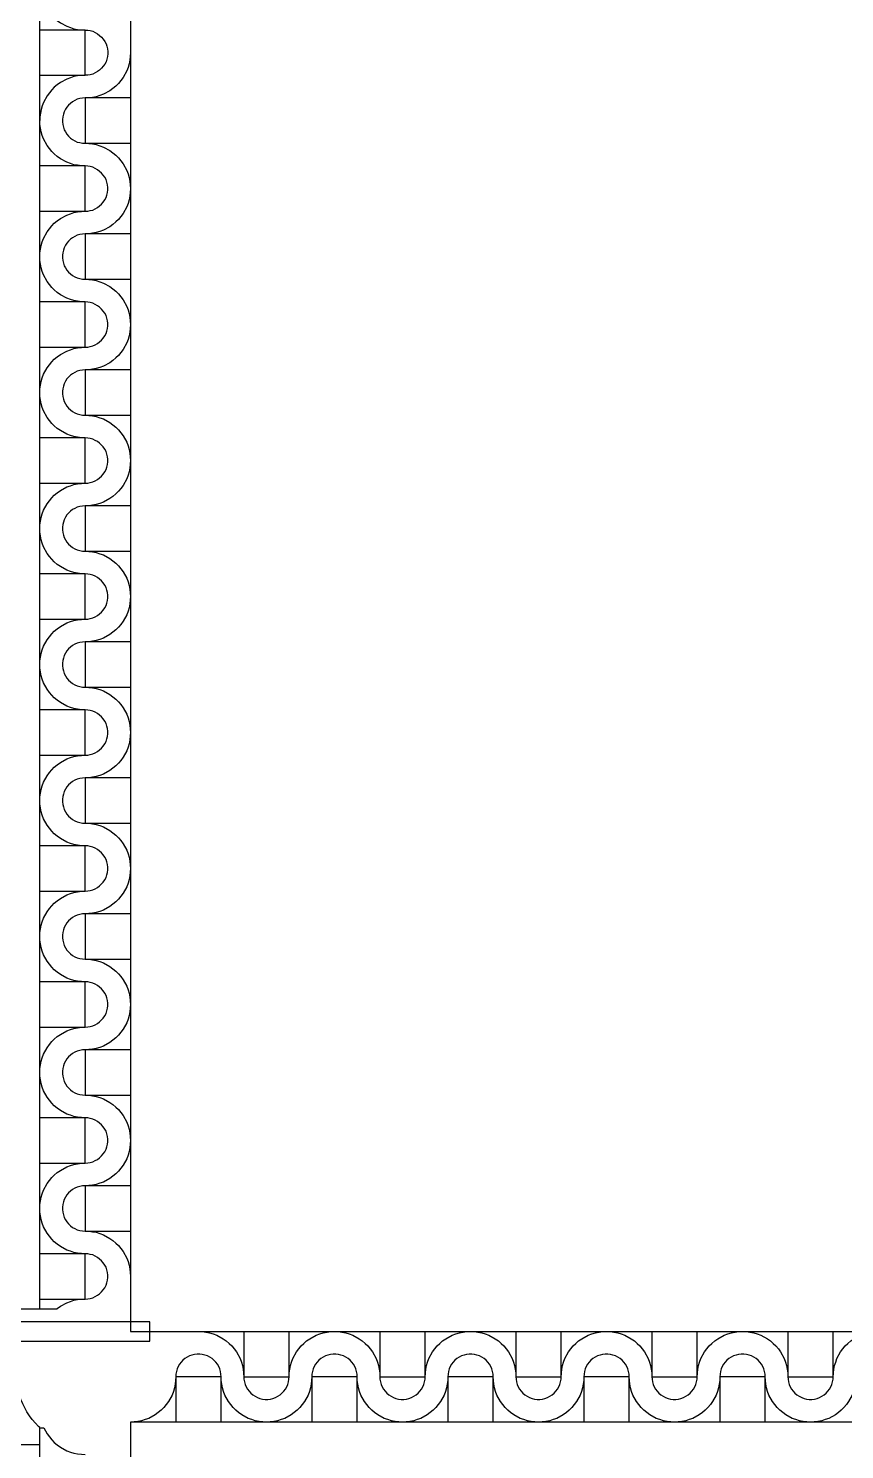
# Model space of a CAD drawing. Extents: x 190.8 to 267.1, y 124 to 174.8.
# Drawn here: x 226.627 to 227.887, y 141.568 to 143.763 of the extents above; entities that cross this region are included whole.
import ezdxf

# ---------------------------------------------------------------- set-up
doc = ezdxf.new("R2010")
doc.units = 0
doc.header["$MEASUREMENT"] = 0

msp = doc.modelspace()

# ---------------------------------------------------------------- linework, layer by layer
for p, q in [((224.5446, 141.7856), (226.6713, 141.7856)), ((226.7846, 141.7506), (228.8875, 141.7506))]:
    msp.add_line(p, q)
for points in [[(226.6446, 141.7856), (226.6446, 143.8023)], [(226.6446, 143.8016), (226.6508, 143.8016), (226.6559, 143.7923), (226.6594, 143.7876), (226.6631, 143.7831), (226.6671, 143.7791), (226.6716, 143.7753), (226.6764, 143.7718), (226.6864, 143.7663), (226.6919, 143.7643), (226.6974, 143.7626), (226.7031, 143.7616), (226.7089, 143.7608), (226.7146, 143.7606)], [(228.8875, 143.8106), (226.7846, 143.8106), (226.7846, 141.7506)], [(226.6446, 143.6906), (226.7146, 143.6906), (226.7146, 143.7606), (226.6446, 143.7606)], [(226.7146, 143.7606), (226.7186, 143.7603), (226.7226, 143.7596), (226.7266, 143.7586), (226.7304, 143.7568), (226.7339, 143.7548), (226.7371, 143.7523), (226.7401, 143.7496), (226.7426, 143.7466), (226.7449, 143.7431), (226.7469, 143.7393), (226.7481, 143.7356), (226.7491, 143.7316), (226.7496, 143.7276), (226.7496, 143.7236), (226.7491, 143.7196), (226.7481, 143.7156), (226.7469, 143.7116), (226.7449, 143.7081), (226.7426, 143.7046), (226.7401, 143.7016), (226.7371, 143.6988), (226.7339, 143.6963), (226.7304, 143.6943), (226.7266, 143.6926), (226.7226, 143.6916), (226.7186, 143.6908), (226.7146, 143.6906)], [(226.7846, 143.7256), (226.7844, 143.7198), (226.7836, 143.7141), (226.7826, 143.7083), (226.7809, 143.7028), (226.7789, 143.6973), (226.7734, 143.6873), (226.7699, 143.6826), (226.7661, 143.6781), (226.7621, 143.6741), (226.7576, 143.6703), (226.7529, 143.6668), (226.7429, 143.6613), (226.7374, 143.6593), (226.7319, 143.6576), (226.7261, 143.6566), (226.7204, 143.6558), (226.7146, 143.6556)], [(226.7146, 143.6906), (226.7089, 143.6903), (226.7031, 143.6896), (226.6974, 143.6886), (226.6919, 143.6868), (226.6864, 143.6848), (226.6764, 143.6793), (226.6716, 143.6758), (226.6671, 143.6721), (226.6631, 143.6681), (226.6594, 143.6636), (226.6559, 143.6588), (226.6504, 143.6488), (226.6484, 143.6433), (226.6466, 143.6378), (226.6456, 143.6321), (226.6449, 143.6263), (226.6446, 143.6206)], [(226.7146, 143.6556), (226.7106, 143.6553), (226.7066, 143.6546), (226.7026, 143.6536), (226.6989, 143.6518), (226.6954, 143.6498), (226.6921, 143.6473), (226.6891, 143.6446), (226.6866, 143.6416), (226.6844, 143.6381), (226.6824, 143.6343), (226.6811, 143.6306), (226.6801, 143.6266), (226.6796, 143.6226), (226.6796, 143.6186), (226.6801, 143.6146), (226.6811, 143.6106), (226.6824, 143.6066), (226.6844, 143.6031), (226.6866, 143.5996), (226.6891, 143.5966), (226.6921, 143.5938), (226.6954, 143.5913), (226.6989, 143.5893), (226.7026, 143.5876), (226.7066, 143.5866), (226.7106, 143.5858), (226.7146, 143.5856)], [(226.7846, 143.6556), (226.7146, 143.6556), (226.7146, 143.5856), (226.7846, 143.5856)], [(226.7146, 143.5506), (226.7089, 143.5508), (226.7031, 143.5516), (226.6974, 143.5526), (226.6919, 143.5543), (226.6864, 143.5563), (226.6764, 143.5618), (226.6716, 143.5653), (226.6671, 143.5691), (226.6631, 143.5731), (226.6594, 143.5776), (226.6559, 143.5823), (226.6504, 143.5923), (226.6484, 143.5978), (226.6466, 143.6033), (226.6456, 143.6091), (226.6449, 143.6148), (226.6446, 143.6206)], [(226.7146, 143.5856), (226.7204, 143.5853), (226.7261, 143.5846), (226.7319, 143.5836), (226.7374, 143.5818), (226.7429, 143.5798), (226.7529, 143.5743), (226.7576, 143.5708), (226.7621, 143.5671), (226.7661, 143.5631), (226.7699, 143.5586), (226.7734, 143.5538), (226.7789, 143.5438), (226.7809, 143.5383), (226.7826, 143.5328), (226.7836, 143.5271), (226.7844, 143.5213), (226.7846, 143.5156)], [(226.6446, 143.4806), (226.7146, 143.4806), (226.7146, 143.5506), (226.6446, 143.5506)], [(226.7146, 143.4806), (226.7186, 143.4808), (226.7226, 143.4816), (226.7266, 143.4826), (226.7304, 143.4843), (226.7339, 143.4863), (226.7371, 143.4888), (226.7401, 143.4916), (226.7426, 143.4946), (226.7449, 143.4981), (226.7469, 143.5018), (226.7481, 143.5056), (226.7491, 143.5096), (226.7496, 143.5136), (226.7496, 143.5176), (226.7491, 143.5216), (226.7481, 143.5256), (226.7469, 143.5296), (226.7449, 143.5331), (226.7426, 143.5366), (226.7401, 143.5396), (226.7371, 143.5423), (226.7339, 143.5448), (226.7304, 143.5468), (226.7266, 143.5486), (226.7226, 143.5496), (226.7186, 143.5503), (226.7146, 143.5506)], [(226.7846, 143.5156), (226.7844, 143.5098), (226.7836, 143.5041), (226.7826, 143.4983), (226.7809, 143.4928), (226.7789, 143.4873), (226.7734, 143.4773), (226.7699, 143.4726), (226.7661, 143.4681), (226.7621, 143.4641), (226.7576, 143.4603), (226.7529, 143.4568), (226.7429, 143.4513), (226.7374, 143.4493), (226.7319, 143.4476), (226.7261, 143.4466), (226.7204, 143.4458), (226.7146, 143.4456)], [(226.6446, 143.4106), (226.6449, 143.4163), (226.6456, 143.4221), (226.6466, 143.4278), (226.6484, 143.4333), (226.6504, 143.4388), (226.6559, 143.4488), (226.6594, 143.4536), (226.6631, 143.4581), (226.6671, 143.4621), (226.6716, 143.4658), (226.6764, 143.4693), (226.6864, 143.4748), (226.6919, 143.4768), (226.6974, 143.4786), (226.7031, 143.4796), (226.7089, 143.4803), (226.7146, 143.4806)], [(226.7146, 143.4456), (226.7106, 143.4453), (226.7066, 143.4446), (226.7026, 143.4436), (226.6989, 143.4418), (226.6954, 143.4398), (226.6921, 143.4373), (226.6891, 143.4346), (226.6866, 143.4316), (226.6844, 143.4281), (226.6824, 143.4243), (226.6811, 143.4206), (226.6801, 143.4166), (226.6796, 143.4126), (226.6796, 143.4086), (226.6801, 143.4046), (226.6811, 143.4006), (226.6824, 143.3966), (226.6844, 143.3931), (226.6866, 143.3896), (226.6891, 143.3866), (226.6921, 143.3838), (226.6954, 143.3813), (226.6989, 143.3793), (226.7026, 143.3776), (226.7066, 143.3766), (226.7106, 143.3758), (226.7146, 143.3756)], [(226.7846, 143.4456), (226.7146, 143.4456), (226.7146, 143.3756), (226.7846, 143.3756)], [(226.7146, 143.3406), (226.7089, 143.3408), (226.7031, 143.3416), (226.6974, 143.3426), (226.6919, 143.3443), (226.6864, 143.3463), (226.6764, 143.3518), (226.6716, 143.3553), (226.6671, 143.3591), (226.6631, 143.3631), (226.6594, 143.3676), (226.6559, 143.3723), (226.6504, 143.3823), (226.6484, 143.3878), (226.6466, 143.3933), (226.6456, 143.3991), (226.6449, 143.4048), (226.6446, 143.4106)], [(226.7146, 143.3756), (226.7204, 143.3753), (226.7261, 143.3746), (226.7319, 143.3736), (226.7374, 143.3718), (226.7429, 143.3698), (226.7529, 143.3643), (226.7576, 143.3608), (226.7621, 143.3571), (226.7661, 143.3531), (226.7699, 143.3486), (226.7734, 143.3438), (226.7789, 143.3338), (226.7809, 143.3283), (226.7826, 143.3228), (226.7836, 143.3171), (226.7844, 143.3113), (226.7846, 143.3056)], [(226.6446, 143.2706), (226.7146, 143.2706), (226.7146, 143.3406), (226.6446, 143.3406)], [(226.7146, 143.2706), (226.7186, 143.2708), (226.7226, 143.2716), (226.7266, 143.2726), (226.7304, 143.2743), (226.7339, 143.2763), (226.7371, 143.2788), (226.7401, 143.2816), (226.7426, 143.2846), (226.7449, 143.2881), (226.7469, 143.2918), (226.7481, 143.2956), (226.7491, 143.2996), (226.7496, 143.3036), (226.7496, 143.3076), (226.7491, 143.3116), (226.7481, 143.3156), (226.7469, 143.3196), (226.7449, 143.3231), (226.7426, 143.3266), (226.7401, 143.3296), (226.7371, 143.3323), (226.7339, 143.3348), (226.7304, 143.3368), (226.7266, 143.3386), (226.7226, 143.3396), (226.7186, 143.3403), (226.7146, 143.3406)], [(226.7846, 143.3056), (226.7844, 143.2998), (226.7836, 143.2941), (226.7826, 143.2883), (226.7809, 143.2828), (226.7789, 143.2773), (226.7734, 143.2673), (226.7699, 143.2626), (226.7661, 143.2581), (226.7621, 143.2541), (226.7576, 143.2503), (226.7529, 143.2468), (226.7429, 143.2413), (226.7374, 143.2393), (226.7319, 143.2376), (226.7261, 143.2366), (226.7204, 143.2358), (226.7146, 143.2356)], [(226.6446, 143.2006), (226.6449, 143.2063), (226.6456, 143.2121), (226.6466, 143.2178), (226.6484, 143.2233), (226.6504, 143.2288), (226.6559, 143.2388), (226.6594, 143.2436), (226.6631, 143.2481), (226.6671, 143.2521), (226.6716, 143.2558), (226.6764, 143.2593), (226.6864, 143.2648), (226.6919, 143.2668), (226.6974, 143.2686), (226.7031, 143.2696), (226.7089, 143.2703), (226.7146, 143.2706)], [(226.7146, 143.2356), (226.7106, 143.2353), (226.7066, 143.2346), (226.7026, 143.2336), (226.6989, 143.2318), (226.6954, 143.2298), (226.6921, 143.2273), (226.6891, 143.2246), (226.6866, 143.2216), (226.6844, 143.2181), (226.6824, 143.2143), (226.6811, 143.2106), (226.6801, 143.2066), (226.6796, 143.2026), (226.6796, 143.1986), (226.6801, 143.1946), (226.6811, 143.1906), (226.6824, 143.1866), (226.6844, 143.1831), (226.6866, 143.1796), (226.6891, 143.1766), (226.6921, 143.1738), (226.6954, 143.1713), (226.6989, 143.1693), (226.7026, 143.1676), (226.7066, 143.1666), (226.7106, 143.1658), (226.7146, 143.1656)], [(226.7846, 143.2356), (226.7146, 143.2356), (226.7146, 143.1656), (226.7846, 143.1656)], [(226.7146, 143.1306), (226.7089, 143.1308), (226.7031, 143.1316), (226.6974, 143.1326), (226.6919, 143.1343), (226.6864, 143.1363), (226.6764, 143.1418), (226.6716, 143.1453), (226.6671, 143.1491), (226.6631, 143.1531), (226.6594, 143.1576), (226.6559, 143.1623), (226.6504, 143.1723), (226.6484, 143.1778), (226.6466, 143.1833), (226.6456, 143.1891), (226.6449, 143.1948), (226.6446, 143.2006)], [(226.7146, 143.1656), (226.7204, 143.1653), (226.7261, 143.1646), (226.7319, 143.1636), (226.7374, 143.1618), (226.7429, 143.1598), (226.7529, 143.1543), (226.7576, 143.1508), (226.7621, 143.1471), (226.7661, 143.1431), (226.7699, 143.1386), (226.7734, 143.1338), (226.7789, 143.1238), (226.7809, 143.1183), (226.7826, 143.1128), (226.7836, 143.1071), (226.7844, 143.1013), (226.7846, 143.0956)], [(226.6446, 143.0606), (226.7146, 143.0606), (226.7146, 143.1306), (226.6446, 143.1306)], [(226.7146, 143.0606), (226.7186, 143.0608), (226.7226, 143.0616), (226.7266, 143.0626), (226.7304, 143.0643), (226.7339, 143.0663), (226.7371, 143.0688), (226.7401, 143.0716), (226.7426, 143.0746), (226.7449, 143.0781), (226.7469, 143.0818), (226.7481, 143.0856), (226.7491, 143.0896), (226.7496, 143.0936), (226.7496, 143.0976), (226.7491, 143.1016), (226.7481, 143.1056), (226.7469, 143.1096), (226.7449, 143.1131), (226.7426, 143.1166), (226.7401, 143.1196), (226.7371, 143.1223), (226.7339, 143.1248), (226.7304, 143.1268), (226.7266, 143.1286), (226.7226, 143.1296), (226.7186, 143.1303), (226.7146, 143.1306)], [(226.7846, 143.0956), (226.7844, 143.0898), (226.7836, 143.0841), (226.7826, 143.0783), (226.7809, 143.0728), (226.7789, 143.0673), (226.7734, 143.0573), (226.7699, 143.0526), (226.7661, 143.0481), (226.7621, 143.0441), (226.7576, 143.0403), (226.7529, 143.0368), (226.7429, 143.0313), (226.7374, 143.0293), (226.7319, 143.0276), (226.7261, 143.0266), (226.7204, 143.0258), (226.7146, 143.0256)], [(226.6446, 142.9906), (226.6449, 142.9963), (226.6456, 143.0021), (226.6466, 143.0078), (226.6484, 143.0133), (226.6504, 143.0188), (226.6559, 143.0288), (226.6594, 143.0336), (226.6631, 143.0381), (226.6671, 143.0421), (226.6716, 143.0458), (226.6764, 143.0493), (226.6864, 143.0548), (226.6919, 143.0568), (226.6974, 143.0586), (226.7031, 143.0596), (226.7089, 143.0603), (226.7146, 143.0606)], [(226.7146, 143.0256), (226.7106, 143.0253), (226.7066, 143.0246), (226.7026, 143.0236), (226.6989, 143.0218), (226.6954, 143.0198), (226.6921, 143.0173), (226.6891, 143.0146), (226.6866, 143.0116), (226.6844, 143.0081), (226.6824, 143.0043), (226.6811, 143.0006), (226.6801, 142.9966), (226.6796, 142.9926), (226.6796, 142.9886), (226.6801, 142.9846), (226.6811, 142.9806), (226.6824, 142.9766), (226.6844, 142.9731), (226.6866, 142.9696), (226.6891, 142.9666), (226.6921, 142.9638), (226.6954, 142.9613), (226.6989, 142.9593), (226.7026, 142.9576), (226.7066, 142.9566), (226.7106, 142.9558), (226.7146, 142.9556)], [(226.7846, 143.0256), (226.7146, 143.0256), (226.7146, 142.9556), (226.7846, 142.9556)], [(226.7146, 142.9206), (226.7089, 142.9208), (226.7031, 142.9216), (226.6974, 142.9226), (226.6919, 142.9243), (226.6864, 142.9263), (226.6764, 142.9318), (226.6716, 142.9353), (226.6671, 142.9391), (226.6631, 142.9431), (226.6594, 142.9476), (226.6559, 142.9523), (226.6504, 142.9623), (226.6484, 142.9678), (226.6466, 142.9733), (226.6456, 142.9791), (226.6449, 142.9848), (226.6446, 142.9906)], [(226.7146, 142.9556), (226.7204, 142.9553), (226.7261, 142.9546), (226.7319, 142.9536), (226.7374, 142.9518), (226.7429, 142.9498), (226.7529, 142.9443), (226.7576, 142.9408), (226.7621, 142.9371), (226.7661, 142.9331), (226.7699, 142.9286), (226.7734, 142.9238), (226.7789, 142.9138), (226.7809, 142.9083), (226.7826, 142.9028), (226.7836, 142.8971), (226.7844, 142.8913), (226.7846, 142.8856)], [(226.6446, 142.8506), (226.7146, 142.8506), (226.7146, 142.9206), (226.6446, 142.9206)], [(226.7146, 142.8506), (226.7186, 142.8508), (226.7226, 142.8516), (226.7266, 142.8526), (226.7304, 142.8543), (226.7339, 142.8563), (226.7371, 142.8588), (226.7401, 142.8616), (226.7426, 142.8646), (226.7449, 142.8681), (226.7469, 142.8718), (226.7481, 142.8756), (226.7491, 142.8796), (226.7496, 142.8836), (226.7496, 142.8876), (226.7491, 142.8916), (226.7481, 142.8956), (226.7469, 142.8996), (226.7449, 142.9031), (226.7426, 142.9066), (226.7401, 142.9096), (226.7371, 142.9123), (226.7339, 142.9148), (226.7304, 142.9168), (226.7266, 142.9186), (226.7226, 142.9196), (226.7186, 142.9203), (226.7146, 142.9206)], [(226.7846, 142.8856), (226.7844, 142.8798), (226.7836, 142.8741), (226.7826, 142.8683), (226.7809, 142.8628), (226.7789, 142.8573), (226.7734, 142.8473), (226.7699, 142.8426), (226.7661, 142.8381), (226.7621, 142.8341), (226.7576, 142.8303), (226.7529, 142.8268), (226.7429, 142.8213), (226.7374, 142.8193), (226.7319, 142.8176), (226.7261, 142.8166), (226.7204, 142.8158), (226.7146, 142.8156)], [(226.6446, 142.7806), (226.6449, 142.7863), (226.6456, 142.7921), (226.6466, 142.7978), (226.6484, 142.8033), (226.6504, 142.8088), (226.6559, 142.8188), (226.6594, 142.8236), (226.6631, 142.8281), (226.6671, 142.8321), (226.6716, 142.8358), (226.6764, 142.8393), (226.6864, 142.8448), (226.6919, 142.8468), (226.6974, 142.8486), (226.7031, 142.8496), (226.7089, 142.8503), (226.7146, 142.8506)], [(226.7146, 142.8156), (226.7106, 142.8153), (226.7066, 142.8146), (226.7026, 142.8136), (226.6989, 142.8118), (226.6954, 142.8098), (226.6921, 142.8073), (226.6891, 142.8046), (226.6866, 142.8016), (226.6844, 142.7981), (226.6824, 142.7943), (226.6811, 142.7906), (226.6801, 142.7866), (226.6796, 142.7826), (226.6796, 142.7786), (226.6801, 142.7746), (226.6811, 142.7706), (226.6824, 142.7666), (226.6844, 142.7631), (226.6866, 142.7596), (226.6891, 142.7566), (226.6921, 142.7538), (226.6954, 142.7513), (226.6989, 142.7493), (226.7026, 142.7476), (226.7066, 142.7466), (226.7106, 142.7458), (226.7146, 142.7456)], [(226.7846, 142.8156), (226.7146, 142.8156), (226.7146, 142.7456), (226.7846, 142.7456)], [(226.7146, 142.7106), (226.7089, 142.7108), (226.7031, 142.7116), (226.6974, 142.7126), (226.6919, 142.7143), (226.6864, 142.7163), (226.6764, 142.7218), (226.6716, 142.7253), (226.6671, 142.7291), (226.6631, 142.7331), (226.6594, 142.7376), (226.6559, 142.7423), (226.6504, 142.7523), (226.6484, 142.7578), (226.6466, 142.7633), (226.6456, 142.7691), (226.6449, 142.7748), (226.6446, 142.7806)], [(226.7146, 142.7456), (226.7204, 142.7453), (226.7261, 142.7446), (226.7319, 142.7436), (226.7374, 142.7418), (226.7429, 142.7398), (226.7529, 142.7343), (226.7576, 142.7308), (226.7621, 142.7271), (226.7661, 142.7231), (226.7699, 142.7186), (226.7734, 142.7138), (226.7789, 142.7038), (226.7809, 142.6983), (226.7826, 142.6928), (226.7836, 142.6871), (226.7844, 142.6813), (226.7846, 142.6756)], [(226.6446, 142.6406), (226.7146, 142.6406), (226.7146, 142.7106), (226.6446, 142.7106)], [(226.7146, 142.6406), (226.7186, 142.6408), (226.7226, 142.6416), (226.7266, 142.6426), (226.7304, 142.6443), (226.7339, 142.6463), (226.7371, 142.6488), (226.7401, 142.6516), (226.7426, 142.6546), (226.7449, 142.6581), (226.7469, 142.6618), (226.7481, 142.6656), (226.7491, 142.6696), (226.7496, 142.6736), (226.7496, 142.6776), (226.7491, 142.6816), (226.7481, 142.6856), (226.7469, 142.6896), (226.7449, 142.6931), (226.7426, 142.6966), (226.7401, 142.6996), (226.7371, 142.7023), (226.7339, 142.7048), (226.7304, 142.7068), (226.7266, 142.7086), (226.7226, 142.7096), (226.7186, 142.7103), (226.7146, 142.7106)], [(226.7846, 142.6756), (226.7844, 142.6698), (226.7836, 142.6641), (226.7826, 142.6583), (226.7809, 142.6528), (226.7789, 142.6473), (226.7734, 142.6373), (226.7699, 142.6326), (226.7661, 142.6281), (226.7621, 142.6241), (226.7576, 142.6203), (226.7529, 142.6168), (226.7429, 142.6113), (226.7374, 142.6093), (226.7319, 142.6076), (226.7261, 142.6066), (226.7204, 142.6058), (226.7146, 142.6056)], [(226.6446, 142.5706), (226.6449, 142.5763), (226.6456, 142.5821), (226.6466, 142.5878), (226.6484, 142.5933), (226.6504, 142.5988), (226.6559, 142.6088), (226.6594, 142.6136), (226.6631, 142.6181), (226.6671, 142.6221), (226.6716, 142.6258), (226.6764, 142.6293), (226.6864, 142.6348), (226.6919, 142.6368), (226.6974, 142.6386), (226.7031, 142.6396), (226.7089, 142.6403), (226.7146, 142.6406)], [(226.7146, 142.6056), (226.7106, 142.6053), (226.7066, 142.6046), (226.7026, 142.6036), (226.6989, 142.6018), (226.6954, 142.5998), (226.6921, 142.5973), (226.6891, 142.5946), (226.6866, 142.5916), (226.6844, 142.5881), (226.6824, 142.5843), (226.6811, 142.5806), (226.6801, 142.5766), (226.6796, 142.5726), (226.6796, 142.5686), (226.6801, 142.5646), (226.6811, 142.5606), (226.6824, 142.5566), (226.6844, 142.5531), (226.6866, 142.5496), (226.6891, 142.5466), (226.6921, 142.5438), (226.6954, 142.5413), (226.6989, 142.5393), (226.7026, 142.5376), (226.7066, 142.5366), (226.7106, 142.5358), (226.7146, 142.5356)], [(226.7846, 142.6056), (226.7146, 142.6056), (226.7146, 142.5356), (226.7846, 142.5356)], [(226.7146, 142.5006), (226.7089, 142.5008), (226.7031, 142.5016), (226.6974, 142.5026), (226.6919, 142.5043), (226.6864, 142.5063), (226.6764, 142.5118), (226.6716, 142.5153), (226.6671, 142.5191), (226.6631, 142.5231), (226.6594, 142.5276), (226.6559, 142.5323), (226.6504, 142.5423), (226.6484, 142.5478), (226.6466, 142.5533), (226.6456, 142.5591), (226.6449, 142.5648), (226.6446, 142.5706)], [(226.7146, 142.5356), (226.7204, 142.5353), (226.7261, 142.5346), (226.7319, 142.5336), (226.7374, 142.5318), (226.7429, 142.5298), (226.7529, 142.5243), (226.7576, 142.5208), (226.7621, 142.5171), (226.7661, 142.5131), (226.7699, 142.5086), (226.7734, 142.5038), (226.7789, 142.4938), (226.7809, 142.4883), (226.7826, 142.4828), (226.7836, 142.4771), (226.7844, 142.4713), (226.7846, 142.4656)], [(226.6446, 142.4306), (226.7146, 142.4306), (226.7146, 142.5006), (226.6446, 142.5006)], [(226.7146, 142.4306), (226.7186, 142.4308), (226.7226, 142.4316), (226.7266, 142.4326), (226.7304, 142.4343), (226.7339, 142.4363), (226.7371, 142.4388), (226.7401, 142.4416), (226.7426, 142.4446), (226.7449, 142.4481), (226.7469, 142.4518), (226.7481, 142.4556), (226.7491, 142.4596), (226.7496, 142.4636), (226.7496, 142.4676), (226.7491, 142.4716), (226.7481, 142.4756), (226.7469, 142.4796), (226.7449, 142.4831), (226.7426, 142.4866), (226.7401, 142.4896), (226.7371, 142.4923), (226.7339, 142.4948), (226.7304, 142.4968), (226.7266, 142.4986), (226.7226, 142.4996), (226.7186, 142.5003), (226.7146, 142.5006)], [(226.7846, 142.4656), (226.7844, 142.4598), (226.7836, 142.4541), (226.7826, 142.4483), (226.7809, 142.4428), (226.7789, 142.4373), (226.7734, 142.4273), (226.7699, 142.4226), (226.7661, 142.4181), (226.7621, 142.4141), (226.7576, 142.4103), (226.7529, 142.4068), (226.7429, 142.4013), (226.7374, 142.3993), (226.7319, 142.3976), (226.7261, 142.3966), (226.7204, 142.3958), (226.7146, 142.3956)], [(226.6446, 142.3606), (226.6449, 142.3663), (226.6456, 142.3721), (226.6466, 142.3778), (226.6484, 142.3833), (226.6504, 142.3888), (226.6559, 142.3988), (226.6594, 142.4036), (226.6631, 142.4081), (226.6671, 142.4121), (226.6716, 142.4158), (226.6764, 142.4193), (226.6864, 142.4248), (226.6919, 142.4268), (226.6974, 142.4286), (226.7031, 142.4296), (226.7089, 142.4303), (226.7146, 142.4306)], [(226.7146, 142.3956), (226.7106, 142.3953), (226.7066, 142.3946), (226.7026, 142.3936), (226.6989, 142.3918), (226.6954, 142.3898), (226.6921, 142.3873), (226.6891, 142.3846), (226.6866, 142.3816), (226.6844, 142.3781), (226.6824, 142.3743), (226.6811, 142.3706), (226.6801, 142.3666), (226.6796, 142.3626), (226.6796, 142.3586), (226.6801, 142.3546), (226.6811, 142.3506), (226.6824, 142.3466), (226.6844, 142.3431), (226.6866, 142.3396), (226.6891, 142.3366), (226.6921, 142.3338), (226.6954, 142.3313), (226.6989, 142.3293), (226.7026, 142.3276), (226.7066, 142.3266), (226.7106, 142.3258), (226.7146, 142.3256)], [(226.7846, 142.3956), (226.7146, 142.3956), (226.7146, 142.3256), (226.7846, 142.3256)], [(226.7146, 142.2906), (226.7089, 142.2908), (226.7031, 142.2916), (226.6974, 142.2926), (226.6919, 142.2943), (226.6864, 142.2963), (226.6764, 142.3018), (226.6716, 142.3053), (226.6671, 142.3091), (226.6631, 142.3131), (226.6594, 142.3176), (226.6559, 142.3223), (226.6504, 142.3323), (226.6484, 142.3378), (226.6466, 142.3433), (226.6456, 142.3491), (226.6449, 142.3548), (226.6446, 142.3606)], [(226.7146, 142.3256), (226.7204, 142.3253), (226.7261, 142.3246), (226.7319, 142.3236), (226.7374, 142.3218), (226.7429, 142.3198), (226.7529, 142.3143), (226.7576, 142.3108), (226.7621, 142.3071), (226.7661, 142.3031), (226.7699, 142.2986), (226.7734, 142.2938), (226.7789, 142.2838), (226.7809, 142.2783), (226.7826, 142.2728), (226.7836, 142.2671), (226.7844, 142.2613), (226.7846, 142.2556)], [(226.6446, 142.2206), (226.7146, 142.2206), (226.7146, 142.2906), (226.6446, 142.2906)], [(226.7146, 142.2206), (226.7186, 142.2208), (226.7226, 142.2216), (226.7266, 142.2226), (226.7304, 142.2243), (226.7339, 142.2263), (226.7371, 142.2288), (226.7401, 142.2316), (226.7426, 142.2346), (226.7449, 142.2381), (226.7469, 142.2418), (226.7481, 142.2456), (226.7491, 142.2496), (226.7496, 142.2536), (226.7496, 142.2576), (226.7491, 142.2616), (226.7481, 142.2656), (226.7469, 142.2696), (226.7449, 142.2731), (226.7426, 142.2766), (226.7401, 142.2796), (226.7371, 142.2823), (226.7339, 142.2848), (226.7304, 142.2868), (226.7266, 142.2886), (226.7226, 142.2896), (226.7186, 142.2903), (226.7146, 142.2906)], [(226.7846, 142.2556), (226.7844, 142.2498), (226.7836, 142.2441), (226.7826, 142.2383), (226.7809, 142.2328), (226.7789, 142.2273), (226.7734, 142.2173), (226.7699, 142.2126), (226.7661, 142.2081), (226.7621, 142.2041), (226.7576, 142.2003), (226.7529, 142.1968), (226.7429, 142.1913), (226.7374, 142.1893), (226.7319, 142.1876), (226.7261, 142.1866), (226.7204, 142.1858), (226.7146, 142.1856)], [(226.6446, 142.1506), (226.6449, 142.1563), (226.6456, 142.1621), (226.6466, 142.1678), (226.6484, 142.1733), (226.6504, 142.1788), (226.6559, 142.1888), (226.6594, 142.1936), (226.6631, 142.1981), (226.6671, 142.2021), (226.6716, 142.2058), (226.6764, 142.2093), (226.6864, 142.2148), (226.6919, 142.2168), (226.6974, 142.2186), (226.7031, 142.2196), (226.7089, 142.2203), (226.7146, 142.2206)], [(226.7146, 142.1856), (226.7106, 142.1853), (226.7066, 142.1846), (226.7026, 142.1836), (226.6989, 142.1818), (226.6954, 142.1798), (226.6921, 142.1773), (226.6891, 142.1746), (226.6866, 142.1716), (226.6844, 142.1681), (226.6824, 142.1643), (226.6811, 142.1606), (226.6801, 142.1566), (226.6796, 142.1526), (226.6796, 142.1486), (226.6801, 142.1446), (226.6811, 142.1406), (226.6824, 142.1366), (226.6844, 142.1331), (226.6866, 142.1296), (226.6891, 142.1266), (226.6921, 142.1238), (226.6954, 142.1213), (226.6989, 142.1193), (226.7026, 142.1176), (226.7066, 142.1166), (226.7106, 142.1158), (226.7146, 142.1156)], [(226.7846, 142.1856), (226.7146, 142.1856), (226.7146, 142.1156), (226.7846, 142.1156)], [(226.7146, 142.0806), (226.7089, 142.0808), (226.7031, 142.0816), (226.6974, 142.0826), (226.6919, 142.0843), (226.6864, 142.0863), (226.6764, 142.0918), (226.6716, 142.0953), (226.6671, 142.0991), (226.6631, 142.1031), (226.6594, 142.1076), (226.6559, 142.1123), (226.6504, 142.1223), (226.6484, 142.1278), (226.6466, 142.1333), (226.6456, 142.1391), (226.6449, 142.1448), (226.6446, 142.1506)], [(226.7146, 142.1156), (226.7204, 142.1153), (226.7261, 142.1146), (226.7319, 142.1136), (226.7374, 142.1118), (226.7429, 142.1098), (226.7529, 142.1043), (226.7576, 142.1008), (226.7621, 142.0971), (226.7661, 142.0931), (226.7699, 142.0886), (226.7734, 142.0838), (226.7789, 142.0738), (226.7809, 142.0683), (226.7826, 142.0628), (226.7836, 142.0571), (226.7844, 142.0513), (226.7846, 142.0456)], [(226.6446, 142.0106), (226.7146, 142.0106), (226.7146, 142.0806), (226.6446, 142.0806)], [(226.7146, 142.0106), (226.7186, 142.0108), (226.7226, 142.0116), (226.7266, 142.0126), (226.7304, 142.0143), (226.7339, 142.0163), (226.7371, 142.0188), (226.7401, 142.0216), (226.7426, 142.0246), (226.7449, 142.0281), (226.7469, 142.0318), (226.7481, 142.0356), (226.7491, 142.0396), (226.7496, 142.0436), (226.7496, 142.0476), (226.7491, 142.0516), (226.7481, 142.0556), (226.7469, 142.0596), (226.7449, 142.0631), (226.7426, 142.0666), (226.7401, 142.0696), (226.7371, 142.0723), (226.7339, 142.0748), (226.7304, 142.0768), (226.7266, 142.0786), (226.7226, 142.0796), (226.7186, 142.0803), (226.7146, 142.0806)], [(226.7846, 142.0456), (226.7844, 142.0398), (226.7836, 142.0341), (226.7826, 142.0283), (226.7809, 142.0228), (226.7789, 142.0173), (226.7734, 142.0073), (226.7699, 142.0026), (226.7661, 141.9981), (226.7621, 141.9941), (226.7576, 141.9903), (226.7529, 141.9868), (226.7429, 141.9813), (226.7374, 141.9793), (226.7319, 141.9776), (226.7261, 141.9766), (226.7204, 141.9758), (226.7146, 141.9756)], [(226.6446, 141.9406), (226.6449, 141.9463), (226.6456, 141.9521), (226.6466, 141.9578), (226.6484, 141.9633), (226.6504, 141.9688), (226.6559, 141.9788), (226.6594, 141.9836), (226.6631, 141.9881), (226.6671, 141.9921), (226.6716, 141.9958), (226.6764, 141.9993), (226.6864, 142.0048), (226.6919, 142.0068), (226.6974, 142.0086), (226.7031, 142.0096), (226.7089, 142.0103), (226.7146, 142.0106)], [(226.7146, 141.9756), (226.7106, 141.9753), (226.7066, 141.9746), (226.7026, 141.9736), (226.6989, 141.9718), (226.6954, 141.9698), (226.6921, 141.9673), (226.6891, 141.9646), (226.6866, 141.9616), (226.6844, 141.9581), (226.6824, 141.9543), (226.6811, 141.9506), (226.6801, 141.9466), (226.6796, 141.9426), (226.6796, 141.9386), (226.6801, 141.9346), (226.6811, 141.9306), (226.6824, 141.9266), (226.6844, 141.9231), (226.6866, 141.9196), (226.6891, 141.9166), (226.6921, 141.9138), (226.6954, 141.9113), (226.6989, 141.9093), (226.7026, 141.9076), (226.7066, 141.9066), (226.7106, 141.9058), (226.7146, 141.9056)], [(226.7846, 141.9756), (226.7146, 141.9756), (226.7146, 141.9056), (226.7846, 141.9056)], [(226.7146, 141.8706), (226.7089, 141.8708), (226.7031, 141.8716), (226.6974, 141.8726), (226.6919, 141.8743), (226.6864, 141.8763), (226.6764, 141.8818), (226.6716, 141.8853), (226.6671, 141.8891), (226.6631, 141.8931), (226.6594, 141.8976), (226.6559, 141.9023), (226.6504, 141.9123), (226.6484, 141.9178), (226.6466, 141.9233), (226.6456, 141.9291), (226.6449, 141.9348), (226.6446, 141.9406)], [(226.7146, 141.9056), (226.7204, 141.9053), (226.7261, 141.9046), (226.7319, 141.9036), (226.7374, 141.9018), (226.7429, 141.8998), (226.7529, 141.8943), (226.7576, 141.8908), (226.7621, 141.8871), (226.7661, 141.8831), (226.7699, 141.8786), (226.7734, 141.8738), (226.7789, 141.8638), (226.7809, 141.8583), (226.7826, 141.8528), (226.7836, 141.8471), (226.7844, 141.8413), (226.7846, 141.8356)], [(226.6446, 141.8006), (226.7146, 141.8006), (226.7146, 141.8706), (226.6446, 141.8706)], [(226.7146, 141.8006), (226.7186, 141.8008), (226.7226, 141.8016), (226.7266, 141.8026), (226.7304, 141.8043), (226.7339, 141.8063), (226.7371, 141.8088), (226.7401, 141.8116), (226.7426, 141.8146), (226.7449, 141.8181), (226.7469, 141.8218), (226.7481, 141.8256), (226.7491, 141.8296), (226.7496, 141.8336), (226.7496, 141.8376), (226.7491, 141.8416), (226.7481, 141.8456), (226.7469, 141.8496), (226.7449, 141.8531), (226.7426, 141.8566), (226.7401, 141.8596), (226.7371, 141.8623), (226.7339, 141.8648), (226.7304, 141.8668), (226.7266, 141.8686), (226.7226, 141.8696), (226.7186, 141.8703), (226.7146, 141.8706)], [(226.6713, 141.7856), (226.6716, 141.7858), (226.6764, 141.7893), (226.6864, 141.7948), (226.6919, 141.7968), (226.6974, 141.7986), (226.7031, 141.7996), (226.7089, 141.8003), (226.7146, 141.8006)], [(226.8896, 141.7506), (226.8954, 141.7503), (226.9011, 141.7496), (226.9069, 141.7486), (226.9124, 141.7468), (226.9179, 141.7448), (226.9279, 141.7393), (226.9326, 141.7358), (226.9371, 141.7321), (226.9411, 141.7281), (226.9449, 141.7236), (226.9484, 141.7188), (226.9539, 141.7088), (226.9559, 141.7033), (226.9576, 141.6978), (226.9586, 141.6921), (226.9594, 141.6863), (226.9596, 141.6806)], [(226.9596, 141.7506), (226.9596, 141.6806), (227.0296, 141.6806), (227.0296, 141.7506)], [(227.0296, 141.6806), (227.0299, 141.6863), (227.0306, 141.6921), (227.0316, 141.6978), (227.0334, 141.7033), (227.0354, 141.7088), (227.0409, 141.7188), (227.0444, 141.7236), (227.0481, 141.7281), (227.0521, 141.7321), (227.0566, 141.7358), (227.0614, 141.7393), (227.0714, 141.7448), (227.0769, 141.7468), (227.0824, 141.7486), (227.0881, 141.7496), (227.0939, 141.7503), (227.0996, 141.7506)], [(227.0996, 141.7506), (227.1054, 141.7503), (227.1111, 141.7496), (227.1169, 141.7486), (227.1224, 141.7468), (227.1279, 141.7448), (227.1379, 141.7393), (227.1426, 141.7358), (227.1471, 141.7321), (227.1511, 141.7281), (227.1549, 141.7236), (227.1584, 141.7188), (227.1639, 141.7088), (227.1659, 141.7033), (227.1676, 141.6978), (227.1686, 141.6921), (227.1694, 141.6863), (227.1696, 141.6806)], [(227.1696, 141.7506), (227.1696, 141.6806), (227.2396, 141.6806), (227.2396, 141.7506)], [(227.2396, 141.6806), (227.2399, 141.6863), (227.2406, 141.6921), (227.2416, 141.6978), (227.2434, 141.7033), (227.2454, 141.7088), (227.2509, 141.7188), (227.2544, 141.7236), (227.2581, 141.7281), (227.2621, 141.7321), (227.2666, 141.7358), (227.2714, 141.7393), (227.2814, 141.7448), (227.2869, 141.7468), (227.2924, 141.7486), (227.2981, 141.7496), (227.3039, 141.7503), (227.3096, 141.7506)], [(227.3096, 141.7506), (227.3154, 141.7503), (227.3211, 141.7496), (227.3269, 141.7486), (227.3324, 141.7468), (227.3379, 141.7448), (227.3479, 141.7393), (227.3526, 141.7358), (227.3571, 141.7321), (227.3611, 141.7281), (227.3649, 141.7236), (227.3684, 141.7188), (227.3739, 141.7088), (227.3759, 141.7033), (227.3776, 141.6978), (227.3786, 141.6921), (227.3794, 141.6863), (227.3796, 141.6806)], [(227.3796, 141.7506), (227.3796, 141.6806), (227.4496, 141.6806), (227.4496, 141.7506)], [(227.4496, 141.6806), (227.4499, 141.6863), (227.4506, 141.6921), (227.4516, 141.6978), (227.4534, 141.7033), (227.4554, 141.7088), (227.4609, 141.7188), (227.4644, 141.7236), (227.4681, 141.7281), (227.4721, 141.7321), (227.4766, 141.7358), (227.4814, 141.7393), (227.4914, 141.7448), (227.4969, 141.7468), (227.5024, 141.7486), (227.5081, 141.7496), (227.5139, 141.7503), (227.5196, 141.7506)], [(227.5196, 141.7506), (227.5254, 141.7503), (227.5311, 141.7496), (227.5369, 141.7486), (227.5424, 141.7468), (227.5479, 141.7448), (227.5579, 141.7393), (227.5626, 141.7358), (227.5671, 141.7321), (227.5711, 141.7281), (227.5749, 141.7236), (227.5784, 141.7188), (227.5839, 141.7088), (227.5859, 141.7033), (227.5876, 141.6978), (227.5886, 141.6921), (227.5894, 141.6863), (227.5896, 141.6806)], [(227.5896, 141.7506), (227.5896, 141.6806), (227.6596, 141.6806), (227.6596, 141.7506)], [(227.6596, 141.6806), (227.6599, 141.6863), (227.6606, 141.6921), (227.6616, 141.6978), (227.6634, 141.7033), (227.6654, 141.7088), (227.6709, 141.7188), (227.6744, 141.7236), (227.6781, 141.7281), (227.6821, 141.7321), (227.6866, 141.7358), (227.6914, 141.7393), (227.7014, 141.7448), (227.7069, 141.7468), (227.7124, 141.7486), (227.7181, 141.7496), (227.7239, 141.7503), (227.7296, 141.7506)], [(227.7296, 141.7506), (227.7354, 141.7503), (227.7411, 141.7496), (227.7469, 141.7486), (227.7524, 141.7468), (227.7579, 141.7448), (227.7679, 141.7393), (227.7726, 141.7358), (227.7771, 141.7321), (227.7811, 141.7281), (227.7849, 141.7236), (227.7884, 141.7188), (227.7939, 141.7088), (227.7959, 141.7033), (227.7976, 141.6978), (227.7986, 141.6921), (227.7994, 141.6863), (227.7996, 141.6806)], [(227.7996, 141.7506), (227.7996, 141.6806), (227.8696, 141.6806), (227.8696, 141.7506)], [(227.8696, 141.6806), (227.8699, 141.6863), (227.8706, 141.6921), (227.8716, 141.6978), (227.8734, 141.7033), (227.8754, 141.7088), (227.8809, 141.7188), (227.8844, 141.7236), (227.8881, 141.7281), (227.8921, 141.7321), (227.8966, 141.7358), (227.9014, 141.7393), (227.9114, 141.7448), (227.9169, 141.7468), (227.9224, 141.7486), (227.9281, 141.7496), (227.9339, 141.7503), (227.9396, 141.7506)], [(226.9246, 141.6806), (226.9244, 141.6846), (226.9236, 141.6886), (226.9226, 141.6926), (226.9209, 141.6963), (226.9189, 141.6998), (226.9164, 141.7031), (226.9136, 141.7061), (226.9106, 141.7086), (226.9071, 141.7108), (226.9034, 141.7128), (226.8996, 141.7141), (226.8956, 141.7151), (226.8916, 141.7156), (226.8876, 141.7156), (226.8836, 141.7151), (226.8796, 141.7141), (226.8756, 141.7128), (226.8721, 141.7108), (226.8686, 141.7086), (226.8656, 141.7061), (226.8629, 141.7031), (226.8604, 141.6998), (226.8584, 141.6963), (226.8566, 141.6926), (226.8556, 141.6886), (226.8549, 141.6846), (226.8546, 141.6806)], [(227.1346, 141.6806), (227.1344, 141.6846), (227.1336, 141.6886), (227.1326, 141.6926), (227.1309, 141.6963), (227.1289, 141.6998), (227.1264, 141.7031), (227.1236, 141.7061), (227.1206, 141.7086), (227.1171, 141.7108), (227.1134, 141.7128), (227.1096, 141.7141), (227.1056, 141.7151), (227.1016, 141.7156), (227.0976, 141.7156), (227.0936, 141.7151), (227.0896, 141.7141), (227.0856, 141.7128), (227.0821, 141.7108), (227.0786, 141.7086), (227.0756, 141.7061), (227.0729, 141.7031), (227.0704, 141.6998), (227.0684, 141.6963), (227.0666, 141.6926), (227.0656, 141.6886), (227.0649, 141.6846), (227.0646, 141.6806)], [(227.3446, 141.6806), (227.3444, 141.6846), (227.3436, 141.6886), (227.3426, 141.6926), (227.3409, 141.6963), (227.3389, 141.6998), (227.3364, 141.7031), (227.3336, 141.7061), (227.3306, 141.7086), (227.3271, 141.7108), (227.3234, 141.7128), (227.3196, 141.7141), (227.3156, 141.7151), (227.3116, 141.7156), (227.3076, 141.7156), (227.3036, 141.7151), (227.2996, 141.7141), (227.2956, 141.7128), (227.2921, 141.7108), (227.2886, 141.7086), (227.2856, 141.7061), (227.2829, 141.7031), (227.2804, 141.6998), (227.2784, 141.6963), (227.2766, 141.6926), (227.2756, 141.6886), (227.2749, 141.6846), (227.2746, 141.6806)], [(227.5546, 141.6806), (227.5544, 141.6846), (227.5536, 141.6886), (227.5526, 141.6926), (227.5509, 141.6963), (227.5489, 141.6998), (227.5464, 141.7031), (227.5436, 141.7061), (227.5406, 141.7086), (227.5371, 141.7108), (227.5334, 141.7128), (227.5296, 141.7141), (227.5256, 141.7151), (227.5216, 141.7156), (227.5176, 141.7156), (227.5136, 141.7151), (227.5096, 141.7141), (227.5056, 141.7128), (227.5021, 141.7108), (227.4986, 141.7086), (227.4956, 141.7061), (227.4929, 141.7031), (227.4904, 141.6998), (227.4884, 141.6963), (227.4866, 141.6926), (227.4856, 141.6886), (227.4849, 141.6846), (227.4846, 141.6806)], [(227.7646, 141.6806), (227.7644, 141.6846), (227.7636, 141.6886), (227.7626, 141.6926), (227.7609, 141.6963), (227.7589, 141.6998), (227.7564, 141.7031), (227.7536, 141.7061), (227.7506, 141.7086), (227.7471, 141.7108), (227.7434, 141.7128), (227.7396, 141.7141), (227.7356, 141.7151), (227.7316, 141.7156), (227.7276, 141.7156), (227.7236, 141.7151), (227.7196, 141.7141), (227.7156, 141.7128), (227.7121, 141.7108), (227.7086, 141.7086), (227.7056, 141.7061), (227.7029, 141.7031), (227.7004, 141.6998), (227.6984, 141.6963), (227.6966, 141.6926), (227.6956, 141.6886), (227.6949, 141.6846), (227.6946, 141.6806)], [(226.6446, 141.6023), (226.6429, 141.6038), (226.6379, 141.6088), (226.6331, 141.6143), (226.6289, 141.6201), (226.6249, 141.6261), (226.6214, 141.6323), (226.6184, 141.6388), (226.6156, 141.6453), (226.6134, 141.6523), (226.6119, 141.6593), (226.6106, 141.6663), (226.6099, 141.6733), (226.6096, 141.6806)], [(226.8546, 141.6806), (226.8544, 141.6748), (226.8536, 141.6691), (226.8526, 141.6633), (226.8509, 141.6578), (226.8489, 141.6523), (226.8434, 141.6423), (226.8399, 141.6376), (226.8361, 141.6331), (226.8321, 141.6291), (226.8276, 141.6253), (226.8229, 141.6218), (226.8129, 141.6163), (226.8074, 141.6143), (226.8019, 141.6126), (226.7961, 141.6116), (226.7904, 141.6108), (226.7846, 141.6106)], [(226.9246, 141.6106), (226.9246, 141.6806), (226.8546, 141.6806), (226.8546, 141.6106)], [(226.9946, 141.6106), (226.9889, 141.6108), (226.9831, 141.6116), (226.9774, 141.6126), (226.9719, 141.6143), (226.9664, 141.6163), (226.9564, 141.6218), (226.9516, 141.6253), (226.9471, 141.6291), (226.9431, 141.6331), (226.9394, 141.6376), (226.9359, 141.6423), (226.9304, 141.6523), (226.9284, 141.6578), (226.9266, 141.6633), (226.9256, 141.6691), (226.9249, 141.6748), (226.9246, 141.6806)], [(226.9596, 141.6806), (226.9599, 141.6766), (226.9606, 141.6726), (226.9616, 141.6686), (226.9634, 141.6648), (226.9654, 141.6613), (226.9679, 141.6581), (226.9706, 141.6551), (226.9736, 141.6526), (226.9771, 141.6503), (226.9809, 141.6483), (226.9846, 141.6471), (226.9886, 141.6461), (226.9926, 141.6456), (226.9966, 141.6456), (227.0006, 141.6461), (227.0046, 141.6471), (227.0086, 141.6483), (227.0121, 141.6503), (227.0156, 141.6526), (227.0186, 141.6551), (227.0214, 141.6581), (227.0239, 141.6613), (227.0259, 141.6648), (227.0276, 141.6686), (227.0286, 141.6726), (227.0294, 141.6766), (227.0296, 141.6806)], [(227.0646, 141.6806), (227.0644, 141.6748), (227.0636, 141.6691), (227.0626, 141.6633), (227.0609, 141.6578), (227.0589, 141.6523), (227.0534, 141.6423), (227.0499, 141.6376), (227.0461, 141.6331), (227.0421, 141.6291), (227.0376, 141.6253), (227.0329, 141.6218), (227.0229, 141.6163), (227.0174, 141.6143), (227.0119, 141.6126), (227.0061, 141.6116), (227.0004, 141.6108), (226.9946, 141.6106)], [(227.1346, 141.6106), (227.1346, 141.6806), (227.0646, 141.6806), (227.0646, 141.6106)], [(227.2046, 141.6106), (227.1989, 141.6108), (227.1931, 141.6116), (227.1874, 141.6126), (227.1819, 141.6143), (227.1764, 141.6163), (227.1664, 141.6218), (227.1616, 141.6253), (227.1571, 141.6291), (227.1531, 141.6331), (227.1494, 141.6376), (227.1459, 141.6423), (227.1404, 141.6523), (227.1384, 141.6578), (227.1366, 141.6633), (227.1356, 141.6691), (227.1349, 141.6748), (227.1346, 141.6806)], [(227.1696, 141.6806), (227.1699, 141.6766), (227.1706, 141.6726), (227.1716, 141.6686), (227.1734, 141.6648), (227.1754, 141.6613), (227.1779, 141.6581), (227.1806, 141.6551), (227.1836, 141.6526), (227.1871, 141.6503), (227.1909, 141.6483), (227.1946, 141.6471), (227.1986, 141.6461), (227.2026, 141.6456), (227.2066, 141.6456), (227.2106, 141.6461), (227.2146, 141.6471), (227.2186, 141.6483), (227.2221, 141.6503), (227.2256, 141.6526), (227.2286, 141.6551), (227.2314, 141.6581), (227.2339, 141.6613), (227.2359, 141.6648), (227.2376, 141.6686), (227.2386, 141.6726), (227.2394, 141.6766), (227.2396, 141.6806)], [(227.2746, 141.6806), (227.2744, 141.6748), (227.2736, 141.6691), (227.2726, 141.6633), (227.2709, 141.6578), (227.2689, 141.6523), (227.2634, 141.6423), (227.2599, 141.6376), (227.2561, 141.6331), (227.2521, 141.6291), (227.2476, 141.6253), (227.2429, 141.6218), (227.2329, 141.6163), (227.2274, 141.6143), (227.2219, 141.6126), (227.2161, 141.6116), (227.2104, 141.6108), (227.2046, 141.6106)], [(227.3446, 141.6106), (227.3446, 141.6806), (227.2746, 141.6806), (227.2746, 141.6106)], [(227.4146, 141.6106), (227.4089, 141.6108), (227.4031, 141.6116), (227.3974, 141.6126), (227.3919, 141.6143), (227.3864, 141.6163), (227.3764, 141.6218), (227.3716, 141.6253), (227.3671, 141.6291), (227.3631, 141.6331), (227.3594, 141.6376), (227.3559, 141.6423), (227.3504, 141.6523), (227.3484, 141.6578), (227.3466, 141.6633), (227.3456, 141.6691), (227.3449, 141.6748), (227.3446, 141.6806)], [(227.3796, 141.6806), (227.3799, 141.6766), (227.3806, 141.6726), (227.3816, 141.6686), (227.3834, 141.6648), (227.3854, 141.6613), (227.3879, 141.6581), (227.3906, 141.6551), (227.3936, 141.6526), (227.3971, 141.6503), (227.4009, 141.6483), (227.4046, 141.6471), (227.4086, 141.6461), (227.4126, 141.6456), (227.4166, 141.6456), (227.4206, 141.6461), (227.4246, 141.6471), (227.4286, 141.6483), (227.4321, 141.6503), (227.4356, 141.6526), (227.4386, 141.6551), (227.4414, 141.6581), (227.4439, 141.6613), (227.4459, 141.6648), (227.4476, 141.6686), (227.4486, 141.6726), (227.4494, 141.6766), (227.4496, 141.6806)], [(227.4846, 141.6806), (227.4844, 141.6748), (227.4836, 141.6691), (227.4826, 141.6633), (227.4809, 141.6578), (227.4789, 141.6523), (227.4734, 141.6423), (227.4699, 141.6376), (227.4661, 141.6331), (227.4621, 141.6291), (227.4576, 141.6253), (227.4529, 141.6218), (227.4429, 141.6163), (227.4374, 141.6143), (227.4319, 141.6126), (227.4261, 141.6116), (227.4204, 141.6108), (227.4146, 141.6106)], [(227.5546, 141.6106), (227.5546, 141.6806), (227.4846, 141.6806), (227.4846, 141.6106)], [(227.6246, 141.6106), (227.6189, 141.6108), (227.6131, 141.6116), (227.6074, 141.6126), (227.6019, 141.6143), (227.5964, 141.6163), (227.5864, 141.6218), (227.5816, 141.6253), (227.5771, 141.6291), (227.5731, 141.6331), (227.5694, 141.6376), (227.5659, 141.6423), (227.5604, 141.6523), (227.5584, 141.6578), (227.5566, 141.6633), (227.5556, 141.6691), (227.5549, 141.6748), (227.5546, 141.6806)], [(227.5896, 141.6806), (227.5899, 141.6766), (227.5906, 141.6726), (227.5916, 141.6686), (227.5934, 141.6648), (227.5954, 141.6613), (227.5979, 141.6581), (227.6006, 141.6551), (227.6036, 141.6526), (227.6071, 141.6503), (227.6109, 141.6483), (227.6146, 141.6471), (227.6186, 141.6461), (227.6226, 141.6456), (227.6266, 141.6456), (227.6306, 141.6461), (227.6346, 141.6471), (227.6386, 141.6483), (227.6421, 141.6503), (227.6456, 141.6526), (227.6486, 141.6551), (227.6514, 141.6581), (227.6539, 141.6613), (227.6559, 141.6648), (227.6576, 141.6686), (227.6586, 141.6726), (227.6594, 141.6766), (227.6596, 141.6806)], [(227.6946, 141.6806), (227.6944, 141.6748), (227.6936, 141.6691), (227.6926, 141.6633), (227.6909, 141.6578), (227.6889, 141.6523), (227.6834, 141.6423), (227.6799, 141.6376), (227.6761, 141.6331), (227.6721, 141.6291), (227.6676, 141.6253), (227.6629, 141.6218), (227.6529, 141.6163), (227.6474, 141.6143), (227.6419, 141.6126), (227.6361, 141.6116), (227.6304, 141.6108), (227.6246, 141.6106)], [(227.7646, 141.6106), (227.7646, 141.6806), (227.6946, 141.6806), (227.6946, 141.6106)], [(227.8346, 141.6106), (227.8289, 141.6108), (227.8231, 141.6116), (227.8174, 141.6126), (227.8119, 141.6143), (227.8064, 141.6163), (227.7964, 141.6218), (227.7916, 141.6253), (227.7871, 141.6291), (227.7831, 141.6331), (227.7794, 141.6376), (227.7759, 141.6423), (227.7704, 141.6523), (227.7684, 141.6578), (227.7666, 141.6633), (227.7656, 141.6691), (227.7649, 141.6748), (227.7646, 141.6806)], [(227.7996, 141.6806), (227.7999, 141.6766), (227.8006, 141.6726), (227.8016, 141.6686), (227.8034, 141.6648), (227.8054, 141.6613), (227.8079, 141.6581), (227.8106, 141.6551), (227.8136, 141.6526), (227.8171, 141.6503), (227.8209, 141.6483), (227.8246, 141.6471), (227.8286, 141.6461), (227.8326, 141.6456), (227.8366, 141.6456), (227.8406, 141.6461), (227.8446, 141.6471), (227.8486, 141.6483), (227.8521, 141.6503), (227.8556, 141.6526), (227.8586, 141.6551), (227.8614, 141.6581), (227.8639, 141.6613), (227.8659, 141.6648), (227.8676, 141.6686), (227.8686, 141.6726), (227.8694, 141.6766), (227.8696, 141.6806)], [(227.9046, 141.6806), (227.9044, 141.6748), (227.9036, 141.6691), (227.9026, 141.6633), (227.9009, 141.6578), (227.8989, 141.6523), (227.8934, 141.6423), (227.8899, 141.6376), (227.8861, 141.6331), (227.8821, 141.6291), (227.8776, 141.6253), (227.8729, 141.6218), (227.8629, 141.6163), (227.8574, 141.6143), (227.8519, 141.6126), (227.8461, 141.6116), (227.8404, 141.6108), (227.8346, 141.6106)], [(226.6446, 139.5856), (226.6446, 141.6023)], [(226.6446, 141.6016), (226.6508, 141.6016), (226.6559, 141.5923), (226.6594, 141.5876), (226.6631, 141.5831), (226.6671, 141.5791), (226.6716, 141.5753), (226.6764, 141.5718), (226.6864, 141.5663), (226.6919, 141.5643), (226.6974, 141.5626), (226.7031, 141.5616), (226.7089, 141.5608), (226.7146, 141.5606)], [(228.8875, 141.6106), (226.7846, 141.6106), (226.7846, 139.5506)], [(226.6446, 141.5756), (224.5446, 141.5756)]]:
    msp.add_lwpolyline(points)
msp.add_lwpolyline([(226.5746, 141.7356), (226.8146, 141.7356), (226.8146, 141.7656), (226.5746, 141.7656)], close=True)

doc.saveas('drawing.dxf')
